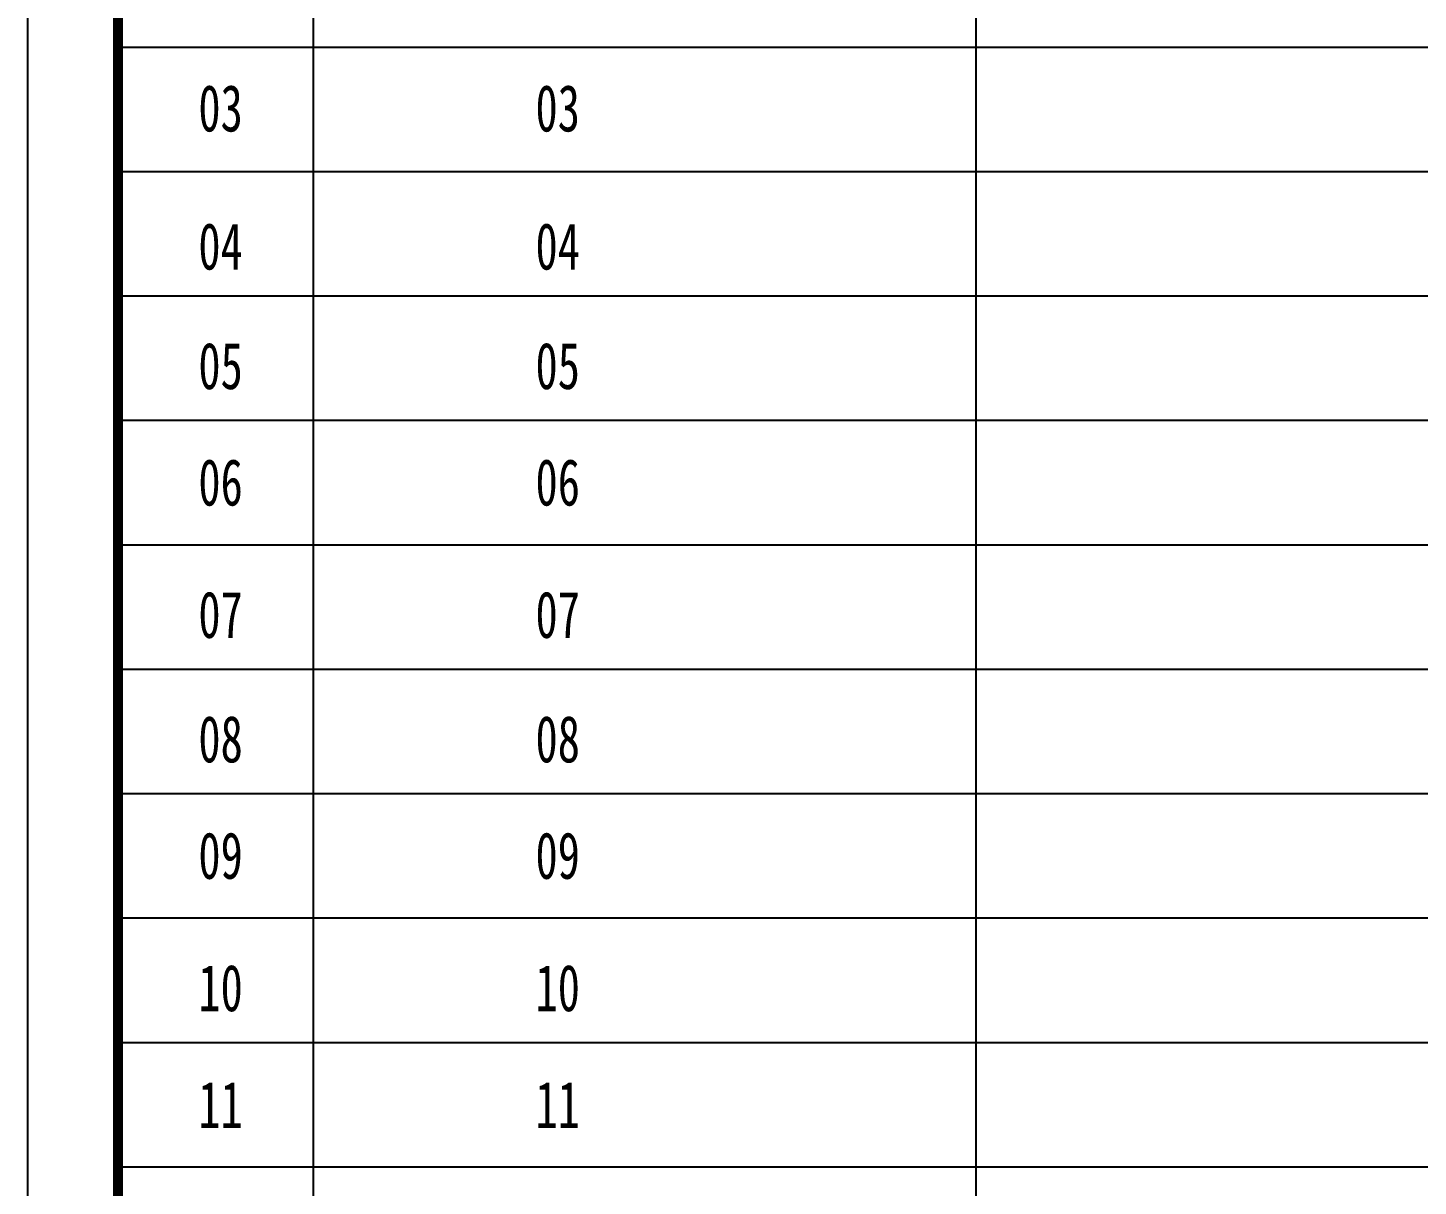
# Model space of a CAD drawing. Extents: x -695846 to 822170, y -413475 to 397179.
# Drawn here: x 335420 to 344362, y 376456 to 383904 of the extents above; entities that cross this region are included whole.
import ezdxf
from ezdxf.enums import TextEntityAlignment as Align

# ---------------------------------------------------------------- set-up
doc = ezdxf.new("R2010")
doc.units = 0
doc.header["$LTSCALE"] = 1000
doc.header["$MEASUREMENT"] = 0
doc.layers.add('图框', color=2, linetype='Continuous')
doc.styles.add('HZFS', font='', dxfattribs={"width": 0.72})
doc.styles.get('HZFS').set_extended_font_data('STFangsong')

msp = doc.modelspace()

# ---------------------------------------------------------------- linework, layer by layer
at = {"layer": '图框'}
for p, q in [((341517, 390739.2, -5024), (341517, 363781, -5024)), ((337255.1, 387181.1, -5024), (337255.1, 363781, -5024)), ((335999.5, 383781.1, -5024), (355917, 383781.1, -5024)), ((335999.5, 382981.1, -5024), (355917, 382981.1, -5024)), ((335999.5, 382181.1, -5024), (355917, 382181.1, -5024)), ((335999.5, 381381.1, -5024), (355917, 381381.1, -5024)), ((335999.5, 380581.1, -5024), (355917, 380581.1, -5024)), ((335999.5, 379781.1, -5024), (355917, 379781.1, -5024)), ((335999.5, 378981.1, -5024), (355917, 378981.1, -5024)), ((335999.5, 378181.1, -5024), (355917, 378181.1, -5024)), ((335999.5, 377381.1, -5024), (355917, 377381.1, -5024)), ((335999.5, 377381.1, -5024), (355917, 377381.1, -5024)), ((335999.5, 377381.1, -5024), (355917, 377381.1, -5024)), ((335999.5, 376581.1, -5024), (355917, 376581.1, -5024))]:
    msp.add_line(p, q, dxfattribs=at)
msp.add_lwpolyline([(335419.9, 391302.1), (356419.9, 391302.1), (356419.9, 361601.9), (335419.9, 361601.9)], close=True, dxfattribs=at)
at = {"layer": '图框', "const_width": 64.4, "elevation": -5024}
msp.add_lwpolyline([(335999.5, 390739.2), (335999.5, 361974.1)], dxfattribs=at)

# ---------------------------------------------------------------- texts
at = {"layer": '图框', "style": 'HZFS', "width": 0.7}
for s, p in [('03', (336659.7, 383385.6, -5024)), ('03', (338828, 383385.6, -5024)), ('04', (336659.7, 382497.6, -5024)), ('04', (338828, 382497.6, -5024)), ('05', (336659.7, 381729.1, -5024)), ('05', (338828, 381729.1, -5024)), ('06', (336659.7, 380980.3, -5024)), ('06', (338828, 380980.3, -5024)), ('07', (336659.7, 380129.1, -5024)), ('07', (338828, 380129.1, -5024)), ('08', (336659.7, 379329.1, -5024)), ('08', (338828, 379329.1, -5024)), ('09', (336659.7, 378580.3, -5024)), ('09', (338828, 378580.3, -5024)), ('10', (336659.7, 377729.1, -5024)), ('10', (338828, 377729.1, -5024)), ('11', (336659.7, 376980.3, -5024)), ('11', (338828, 376980.3, -5024))]:
    msp.add_text(s, height=300, dxfattribs=at).set_placement(p, align=Align.MIDDLE)

doc.saveas('drawing.dxf')
